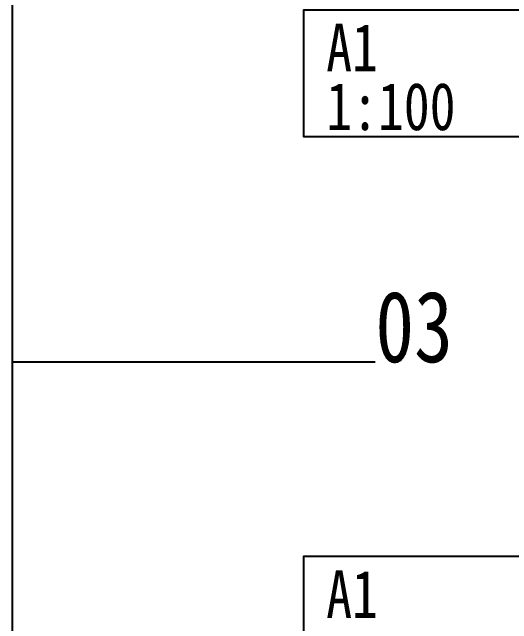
# Model space of a CAD drawing. Extents: x -518115 to 1124316, y -209821 to 1628073.
# Drawn here: x 741318 to 812050, y 1022475 to 1109082 of the extents above; entities that cross this region are included whole.
import ezdxf

# ---------------------------------------------------------------- set-up
doc = ezdxf.new("R2010")
doc.units = 0
doc.header["$LTSCALE"] = 1000
doc.header["$MEASUREMENT"] = 0
doc.layers.add('text', color=7, linetype='Continuous')
doc.layers.add('图框', color=140, linetype='Continuous')
doc.styles.add('黑体', font='')
doc.styles.get('黑体').set_extended_font_data('SimHei')

msp = doc.modelspace()

# ---------------------------------------------------------------- linework, layer by layer
for p, q in [((741318.3, 1136915.9), (741318.3, 807122.3)), ((792731, 1059515.9), (741318.3, 1059515.9))]:
    msp.add_line(p, q)
at = {"layer": '图框', "color": 2}
for points in [[(813614.1, 1091432.1), (782614.1, 1091432.1), (782614.1, 1109432.1), (813614.1, 1109432.1)], [(813614.1, 1014032.1), (782614.1, 1014032.1), (782614.1, 1032032.1), (813614.1, 1032032.1)]]:
    msp.add_lwpolyline(points, close=True, dxfattribs=at)

# ---------------------------------------------------------------- texts
at = {"layer": 'text', "color": 1, "style": '黑体', "width": 0.8}
msp.add_text('03', height=10094.18, dxfattribs=at).set_placement((792731, 1059515.9))
at = {"layer": '图框', "color": 2, "style": '黑体', "width": 0.8}
for s, p in [('A1', (785777.3, 1100714.8)), ('1:100', (785777.3, 1092388.7)), ('A1', (785777.3, 1023314.8))]:
    msp.add_text(s, height=6729.45, dxfattribs=at).set_placement(p)

doc.saveas('drawing.dxf')
